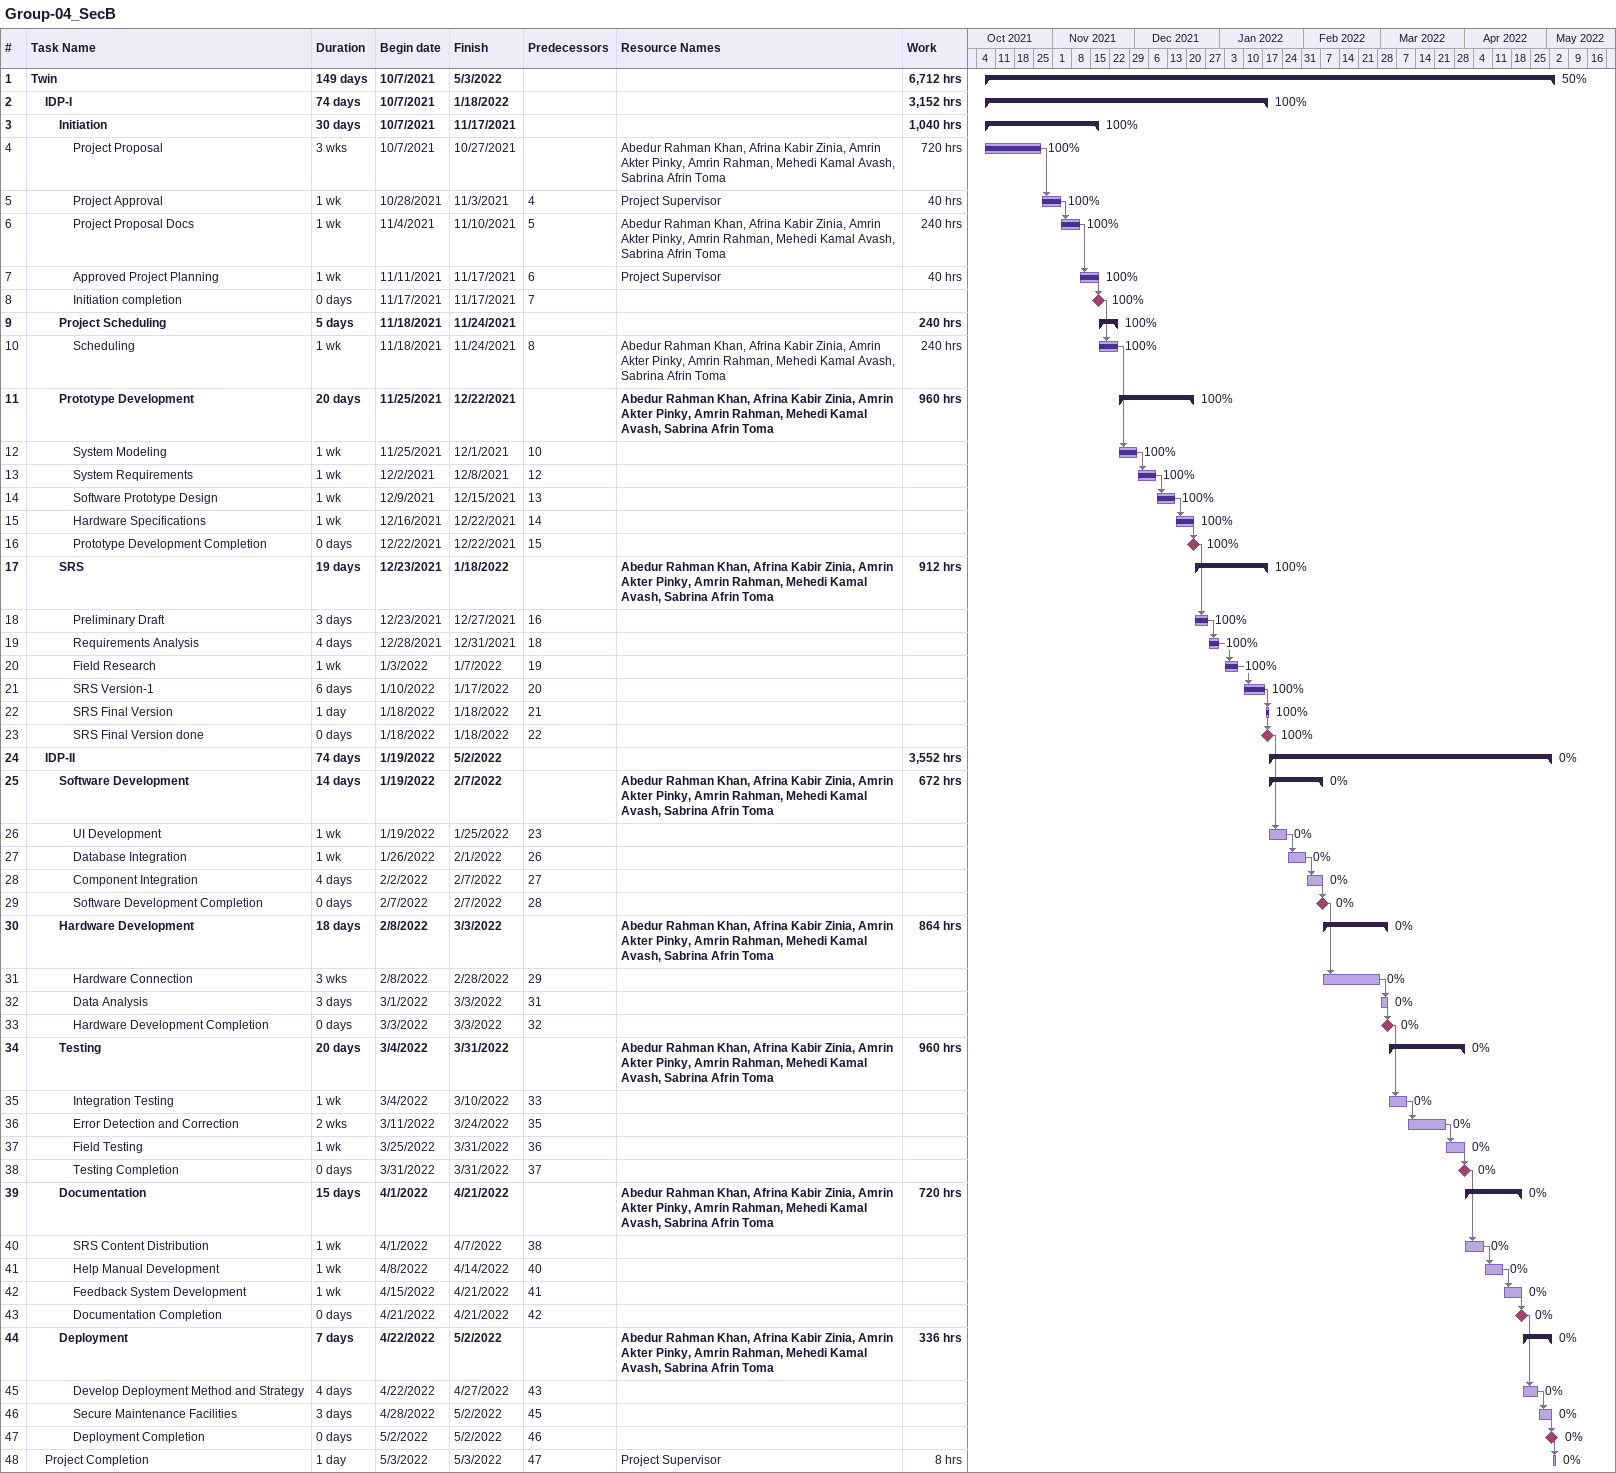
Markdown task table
Group-04_SecB

| ID | Level | Task | Duration | Start | Finish | Predecessors | Resources | % complete | Work (h) |
|---|---|---|---|---|---|---|---|---|---|
| 1 | 1 | **Twin** | 149d | 2021-10-07 | 2022-05-03 |  |  | 50 | 6712 |
| 2 | 2 | **IDP-I** | 74d | 2021-10-07 | 2022-01-18 |  |  | 100 | 3152 |
| 3 | 3 | **Initiation** | 30d | 2021-10-07 | 2021-11-17 |  |  | 100 | 1040 |
| 4 | 4 | Project Proposal | 3w | 2021-10-07 | 2021-10-27 |  | Abedur Rahman Khan, Afrina Kabir Zinia, Amrin Akter Pinky, Amrin Rahman, Mehedi Kamal Avash, Sabrina Afrin Toma | 100 | 720 |
| 5 | 4 | Project Approval | 1w | 2021-10-28 | 2021-11-03 | 4 | Project Supervisor | 100 | 40 |
| 6 | 4 | Project Proposal Docs | 1w | 2021-11-04 | 2021-11-10 | 5 | Abedur Rahman Khan, Afrina Kabir Zinia, Amrin Akter Pinky, Amrin Rahman, Mehedi Kamal Avash, Sabrina Afrin Toma | 100 | 240 |
| 7 | 4 | Approved Project Planning | 1w | 2021-11-11 | 2021-11-17 | 6 | Project Supervisor | 100 | 40 |
| 8 | 4 | Initiation completion | 0d | 2021-11-17 | 2021-11-17 | 7 |  | 100 |  |
| 9 | 3 | **Project Scheduling** | 5d | 2021-11-18 | 2021-11-24 |  |  | 100 | 240 |
| 10 | 4 | Scheduling | 1w | 2021-11-18 | 2021-11-24 | 8 | Abedur Rahman Khan, Afrina Kabir Zinia, Amrin Akter Pinky, Amrin Rahman, Mehedi Kamal Avash, Sabrina Afrin Toma | 100 | 240 |
| 11 | 3 | **Prototype Development** | 20d | 2021-11-25 | 2021-12-22 |  | Abedur Rahman Khan, Afrina Kabir Zinia, Amrin Akter Pinky, Amrin Rahman, Mehedi Kamal Avash, Sabrina Afrin Toma | 100 | 960 |
| 12 | 4 | System Modeling | 1w | 2021-11-25 | 2021-12-01 | 10 |  | 100 |  |
| 13 | 4 | System Requirements | 1w | 2021-12-02 | 2021-12-08 | 12 |  | 100 |  |
| 14 | 4 | Software Prototype Design | 1w | 2021-12-09 | 2021-12-15 | 13 |  | 100 |  |
| 15 | 4 | Hardware Specifications | 1w | 2021-12-16 | 2021-12-22 | 14 |  | 100 |  |
| 16 | 4 | Prototype Development Completion | 0d | 2021-12-22 | 2021-12-22 | 15 |  | 100 |  |
| 17 | 3 | **SRS** | 19d | 2021-12-23 | 2022-01-18 |  | Abedur Rahman Khan, Afrina Kabir Zinia, Amrin Akter Pinky, Amrin Rahman, Mehedi Kamal Avash, Sabrina Afrin Toma | 100 | 912 |
| 18 | 4 | Preliminary Draft | 3d | 2021-12-23 | 2021-12-27 | 16 |  | 100 |  |
| 19 | 4 | Requirements Analysis | 4d | 2021-12-28 | 2021-12-31 | 18 |  | 100 |  |
| 20 | 4 | Field Research | 1w | 2022-01-03 | 2022-01-07 | 19 |  | 100 |  |
| 21 | 4 | SRS Version-1 | 6d | 2022-01-10 | 2022-01-17 | 20 |  | 100 |  |
| 22 | 4 | SRS Final Version | 1d | 2022-01-18 | 2022-01-18 | 21 |  | 100 |  |
| 23 | 4 | SRS Final Version done | 0d | 2022-01-18 | 2022-01-18 | 22 |  | 100 |  |
| 24 | 2 | **IDP-II** | 74d | 2022-01-19 | 2022-05-02 |  |  | 0 | 3552 |
| 25 | 3 | **Software Development** | 14d | 2022-01-19 | 2022-02-07 |  | Abedur Rahman Khan, Afrina Kabir Zinia, Amrin Akter Pinky, Amrin Rahman, Mehedi Kamal Avash, Sabrina Afrin Toma | 0 | 672 |
| 26 | 4 | UI Development | 1w | 2022-01-19 | 2022-01-25 | 23 |  | 0 |  |
| 27 | 4 | Database Integration | 1w | 2022-01-26 | 2022-02-01 | 26 |  | 0 |  |
| 28 | 4 | Component Integration | 4d | 2022-02-02 | 2022-02-07 | 27 |  | 0 |  |
| 29 | 4 | Software Development Completion | 0d | 2022-02-07 | 2022-02-07 | 28 |  | 0 |  |
| 30 | 3 | **Hardware Development** | 18d | 2022-02-08 | 2022-03-03 |  | Abedur Rahman Khan, Afrina Kabir Zinia, Amrin Akter Pinky, Amrin Rahman, Mehedi Kamal Avash, Sabrina Afrin Toma | 0 | 864 |
| 31 | 4 | Hardware Connection | 3w | 2022-02-08 | 2022-02-28 | 29 |  | 0 |  |
| 32 | 4 | Data Analysis | 3d | 2022-03-01 | 2022-03-03 | 31 |  | 0 |  |
| 33 | 4 | Hardware Development Completion | 0d | 2022-03-03 | 2022-03-03 | 32 |  | 0 |  |
| 34 | 3 | **Testing** | 20d | 2022-03-04 | 2022-03-31 |  | Abedur Rahman Khan, Afrina Kabir Zinia, Amrin Akter Pinky, Amrin Rahman, Mehedi Kamal Avash, Sabrina Afrin Toma | 0 | 960 |
| 35 | 4 | Integration Testing | 1w | 2022-03-04 | 2022-03-10 | 33 |  | 0 |  |
| 36 | 4 | Error Detection and Correction | 2w | 2022-03-11 | 2022-03-24 | 35 |  | 0 |  |
| 37 | 4 | Field Testing | 1w | 2022-03-25 | 2022-03-31 | 36 |  | 0 |  |
| 38 | 4 | Testing Completion | 0d | 2022-03-31 | 2022-03-31 | 37 |  | 0 |  |
| 39 | 3 | **Documentation** | 15d | 2022-04-01 | 2022-04-21 |  | Abedur Rahman Khan, Afrina Kabir Zinia, Amrin Akter Pinky, Amrin Rahman, Mehedi Kamal Avash, Sabrina Afrin Toma | 0 | 720 |
| 40 | 4 | SRS Content Distribution | 1w | 2022-04-01 | 2022-04-07 | 38 |  | 0 |  |
| 41 | 4 | Help Manual Development | 1w | 2022-04-08 | 2022-04-14 | 40 |  | 0 |  |
| 42 | 4 | Feedback System Development | 1w | 2022-04-15 | 2022-04-21 | 41 |  | 0 |  |
| 43 | 4 | Documentation Completion | 0d | 2022-04-21 | 2022-04-21 | 42 |  | 0 |  |
| 44 | 3 | **Deployment** | 7d | 2022-04-22 | 2022-05-02 |  | Abedur Rahman Khan, Afrina Kabir Zinia, Amrin Akter Pinky, Amrin Rahman, Mehedi Kamal Avash, Sabrina Afrin Toma | 0 | 336 |
| 45 | 4 | Develop Deployment Method and Strategy | 4d | 2022-04-22 | 2022-04-27 | 43 |  | 0 |  |
| 46 | 4 | Secure Maintenance Facilities | 3d | 2022-04-28 | 2022-05-02 | 45 |  | 0 |  |
| 47 | 4 | Deployment Completion | 0d | 2022-05-02 | 2022-05-02 | 46 |  | 0 |  |
| 48 | 2 | Project Completion | 1d | 2022-05-03 | 2022-05-03 | 47 | Project Supervisor | 0 | 8 |
